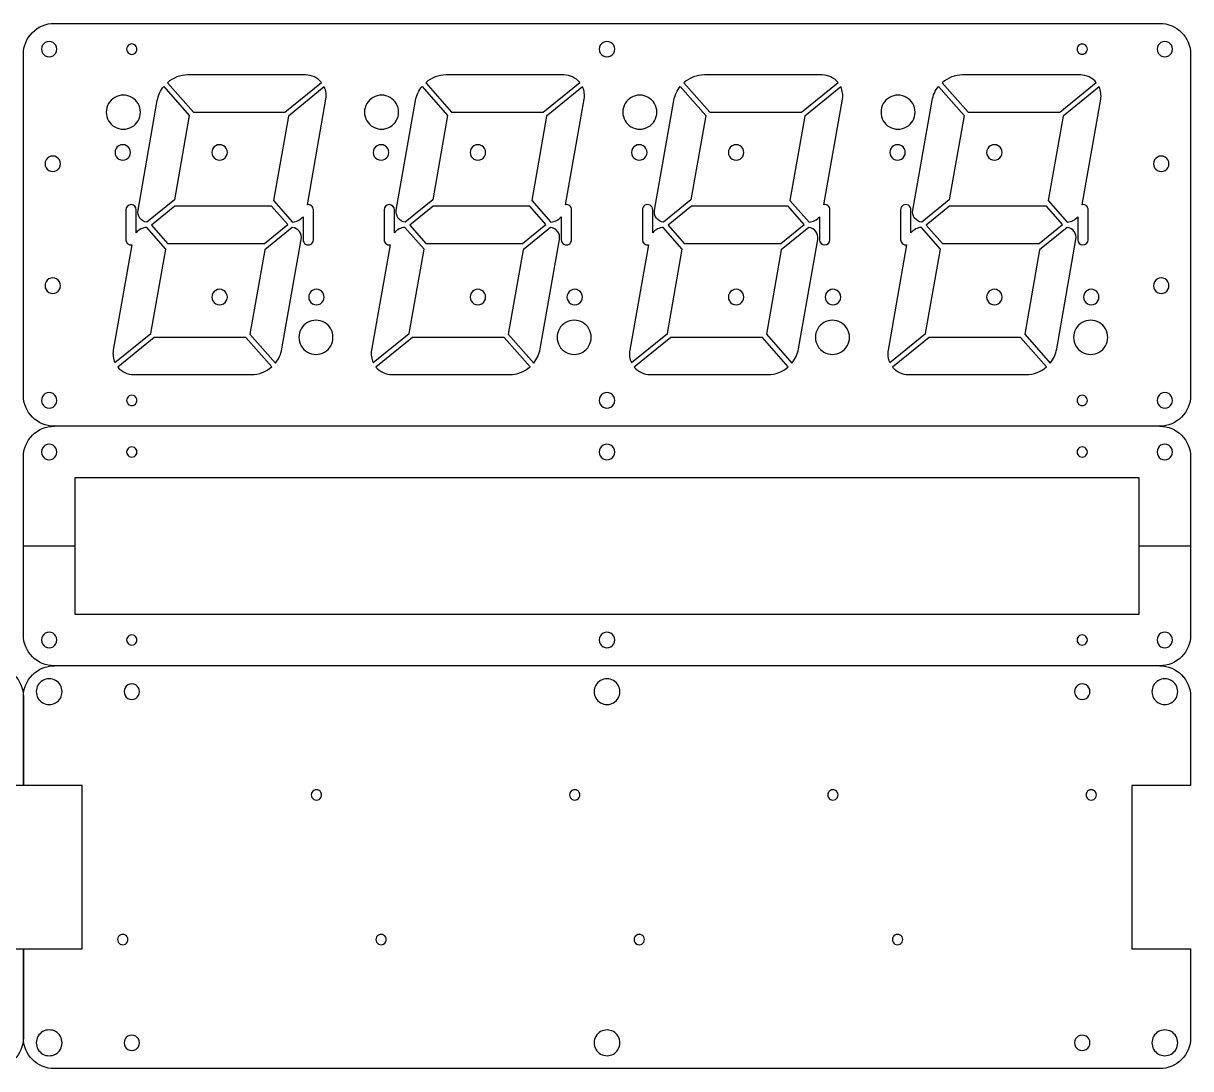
# Model space of a CAD drawing. Extents: x 0 to 528, y 0 to 405.
# Drawn here: x 302.1 to 528.1, y 0.1 to 202.5 of the extents above; entities that cross this region are included whole.
import ezdxf

# ---------------------------------------------------------------- set-up
doc = ezdxf.new("R2010")
doc.units = 0
doc.layers.add('Capa_1', color=7, linetype='CONTINUOUS')

msp = doc.modelspace()

# ---------------------------------------------------------------- linework, layer by layer
at = {"layer": 'Capa_1', "color": 7}
for points in [[(308.100691, 202.532219), (522.100324, 202.532219)], [(302.100703, 130.532345), (302.100703, 196.532228)], [(528.100296, 196.532228), (528.100296, 130.532345)], [(356.747074, 192.532235), (333.948725, 192.532235)], [(406.746985, 192.532235), (383.948637, 192.532235)], [(456.746902, 192.532235), (433.948548, 192.532235)], [(506.746819, 192.532235), (483.948455, 192.532235)], [(329.29743, 190.322408), (334.235133, 184.701281), (331.353405, 168.358188), (326.027905, 164.032288)], [(329.994108, 191.04455), (335.011898, 185.332251), (352.749703, 185.332251), (359.828662, 191.082488)], [(360.367882, 190.232153), (353.410149, 184.580388), (350.528421, 168.237295), (354.22218, 164.032288)], [(379.297341, 190.322408), (384.235042, 184.701281), (381.353314, 168.358188), (376.027817, 164.032288)], [(379.99402, 191.04455), (385.01181, 185.332251), (402.749614, 185.332251), (409.828574, 191.082488)], [(410.367791, 190.232153), (403.410061, 184.580388), (400.528333, 168.237295), (404.222089, 164.032288)], [(429.297253, 190.322408), (434.234954, 184.701281), (431.353226, 168.358188), (426.027728, 164.032288)], [(429.993931, 191.04455), (435.011722, 185.332251), (452.749523, 185.332251), (459.828472, 191.082488)], [(460.367692, 190.232153), (453.409972, 184.580388), (450.528244, 168.237295), (454.222001, 164.032288)], [(479.297167, 190.322408), (484.234865, 184.701281), (481.353135, 168.358188), (476.027637, 164.032288)], [(479.99384, 191.04455), (485.011628, 185.332251), (502.749448, 185.332251), (509.828389, 191.082488)], [(510.367609, 190.232153), (503.409873, 184.580388), (500.528143, 168.237295), (504.221905, 164.032288)], [(357.085872, 167.41862), (360.686297, 187.837652)], [(407.085781, 167.41862), (410.686209, 187.837652)], [(457.0857, 167.41862), (460.686118, 187.837652)], [(507.085617, 167.41862), (510.686034, 187.837652)], [(324.300131, 166.364903), (328.039891, 187.574135)], [(374.30004, 166.364903), (378.0398, 187.574135)], [(424.299952, 166.364903), (428.039712, 187.574135)], [(474.299858, 166.364903), (478.039631, 187.574135)], [(321.950667, 166.432282), (321.950667, 160.632292)], [(323.950662, 161.991526), (323.950662, 166.432282)], [(356.250605, 165.073051), (356.250605, 160.632292)], [(358.250603, 160.632292), (358.250603, 166.432282)], [(371.950579, 166.432282), (371.950579, 160.632292)], [(373.950574, 161.991526), (373.950574, 166.432282)], [(406.250517, 165.073051), (406.250517, 160.632292)], [(408.250514, 160.632292), (408.250514, 166.432282)], [(421.950488, 166.432282), (421.950488, 160.632292)], [(423.950486, 161.991526), (423.950486, 166.432282)], [(456.250439, 165.073051), (456.250439, 160.632292)], [(458.250421, 160.632292), (458.250421, 166.432282)], [(471.950389, 166.432282), (471.950389, 160.632292)], [(473.950397, 161.991526), (473.950397, 166.432282)], [(506.250329, 165.073051), (506.250329, 160.632292)], [(508.250338, 160.632292), (508.250338, 166.432282)], [(319.833388, 136.832423), (326.791118, 142.484186), (329.672849, 158.827279), (325.97909, 163.032289)], [(354.173365, 163.032289), (348.847865, 158.706388), (345.966137, 142.363295), (350.903838, 136.742169)], [(369.8333, 136.832423), (376.79103, 142.484186), (379.672758, 158.827279), (375.979001, 163.032289)], [(404.173277, 163.032289), (398.847776, 158.706388), (395.966048, 142.363295), (400.903749, 136.742169)], [(419.833211, 136.832423), (426.790941, 142.484186), (429.67267, 158.827279), (425.978913, 163.032289)], [(454.173185, 163.032289), (448.847688, 158.706388), (445.96596, 142.363295), (450.903661, 136.742169)], [(469.833118, 136.832423), (476.790853, 142.484186), (479.672584, 158.827279), (475.978822, 163.032289)], [(504.173089, 163.032289), (498.847592, 158.706388), (495.965861, 142.363295), (500.903559, 136.742169)], [(352.161379, 139.490441), (355.901139, 160.699671)], [(402.161291, 139.490441), (405.90105, 160.699671)], [(452.161202, 139.490441), (455.900951, 160.699671)], [(502.161122, 139.490441), (505.900868, 160.699671)], [(323.115398, 159.645956), (319.514973, 139.226925)], [(373.11531, 159.645956), (369.514885, 139.226925)], [(423.115221, 159.645956), (419.514794, 139.226925)], [(473.115136, 159.645956), (469.514719, 139.226925)], [(350.207162, 136.020027), (345.189372, 141.732326), (327.451567, 141.732326), (320.372605, 135.982088)], [(400.207071, 136.020027), (395.189281, 141.732326), (377.451479, 141.732326), (370.372517, 135.982088)], [(450.206983, 136.020027), (445.189192, 141.732326), (427.451391, 141.732326), (420.372428, 135.982088)], [(500.206886, 136.020027), (495.189099, 141.732326), (477.451305, 141.732326), (470.372337, 135.982088)], [(323.454196, 134.532341), (346.252542, 134.532341)], [(373.454108, 134.532341), (396.252454, 134.532341)], [(423.454017, 134.532341), (446.252366, 134.532341)], [(473.453934, 134.532341), (496.252272, 134.532341)], [(522.100324, 124.532357), (308.100691, 124.532357)], [(528.100506, 118.532109), (528.100506, 101.332117), (518.100511, 101.332117), (518.100511, 114.532111), (312.100633, 114.532111), (312.100633, 101.332117), (302.100631, 101.332117), (302.100631, 118.532109)], [(302.100631, 84.132126), (302.100631, 101.332117)], [(312.100633, 101.332117), (312.100633, 88.132124), (518.100511, 88.132124), (518.100511, 101.332117)], [(528.100506, 101.332117), (528.100506, 84.132126)], [(522.100509, 78.132129), (308.100611, 78.132129)], [(302.101273, 6.13241), (302.101273, 23.332381), (313.501249, 23.332381), (313.501249, 54.932324), (302.101273, 54.932324), (302.101273, 72.132293)], [(528.100866, 72.132293), (528.100866, 54.932324), (516.700888, 54.932324), (516.700888, 23.332381), (528.100866, 23.332381), (528.100866, 6.13241)], [(522.100879, 0.132422), (308.101245, 0.132422)]]:
    msp.add_lwpolyline(points, dxfattribs=at)
for points in [[(308.600692, 197.532227)], [(324.100662, 197.532227)], [(416.600498, 197.532227)], [(508.100346, 197.532227)], [(524.600315, 197.532227)], [(329.994108, 191.04455)], [(379.99402, 191.04455)], [(429.993931, 191.04455)], [(479.99384, 191.04455)], [(324.750663, 185.332251)], [(374.750572, 185.332251)], [(424.750484, 185.332251)], [(474.75039, 185.332251)], [(322.850664, 177.532263)], [(341.600633, 177.532263)], [(372.850576, 177.532263)], [(391.600542, 177.532263)], [(422.850488, 177.532263)], [(441.600454, 177.532263)], [(472.850394, 177.532263)], [(491.600376, 177.532263)], [(309.300688, 175.332267)], [(523.900308, 175.332267)], [(330.033203, 159.932296), (348.771004, 159.932296), (353.27727, 163.592733), (350.168067, 167.132281), (331.430266, 167.132281), (326.923997, 163.47184)], [(356.250605, 165.073051)], [(380.033114, 159.932296), (398.770915, 159.932296), (403.277182, 163.592733), (400.167979, 167.132281), (381.430175, 167.132281), (376.923909, 163.47184)], [(406.250517, 165.073051)], [(430.033023, 159.932296), (448.770827, 159.932296), (453.277094, 163.592733), (450.16789, 167.132281), (431.430087, 167.132281), (426.92382, 163.47184)], [(456.250439, 165.073051)], [(480.032946, 159.932296), (498.77073, 159.932296), (503.277, 163.592733), (500.167807, 167.132281), (481.429996, 167.132281), (476.923727, 163.47184)], [(506.250329, 165.073051)], [(323.950662, 161.991526)], [(373.950574, 161.991526)], [(423.950486, 161.991526)], [(473.950397, 161.991526)], [(309.300688, 151.732309)], [(523.900308, 151.732309)], [(341.600633, 149.532313)], [(360.3506, 149.532313)], [(391.600542, 149.532313)], [(410.350511, 149.532313)], [(441.600454, 149.532313)], [(460.350415, 149.532313)], [(491.600376, 149.532313)], [(510.350332, 149.532313)], [(362.050595, 141.732326)], [(412.050506, 141.732326)], [(462.050413, 141.732326)], [(512.05033, 141.732326)], [(352.161379, 139.490441)], [(402.161291, 139.490441)], [(452.161202, 139.490441)], [(502.161122, 139.490441)], [(350.207162, 136.020027)], [(400.207071, 136.020027)], [(450.206983, 136.020027)], [(500.206886, 136.020027)], [(308.600692, 129.532349)], [(324.100662, 129.532349)], [(416.600498, 129.532349)], [(508.100346, 129.532349)], [(524.600315, 129.532349)], [(308.60062, 119.532108)], [(324.100618, 119.532108)], [(416.600564, 119.532108)], [(508.100517, 119.532108)], [(524.600508, 119.532108)], [(308.60062, 83.132127)], [(324.100618, 83.132127)], [(416.600564, 83.132127)], [(508.100517, 83.132127)], [(524.600508, 83.132127)], [(309.601245, 73.132292)], [(324.601241, 73.132292)], [(417.601064, 73.132292)], [(508.600903, 73.132292)], [(525.600871, 73.132292)], [(359.851166, 53.132328)], [(409.851078, 53.132328)], [(459.850989, 53.132328)], [(509.850901, 53.132328)], [(322.351228, 25.132378)], [(372.351145, 25.132378)], [(422.351054, 25.132378)], [(472.350966, 25.132378)], [(309.601245, 5.132414)], [(324.601241, 5.132414)], [(417.601064, 5.132414)], [(508.600903, 5.132414)], [(525.600871, 5.132414)]]:
    msp.add_lwpolyline(points, close=True, dxfattribs=at)
at = {"layer": 'Capa_1', "color": 5}
msp.add_lwpolyline([(302.100749, 72.132215), (302.100749, 54.932238), (290.700767, 54.932238), (290.700767, 23.332313), (302.100749, 23.332313), (302.100749, 6.132337)], dxfattribs=at)
at = {"layer": 'Capa_1', "color": 7}
for points in [[(303.858058, 200.774862), (304.983274, 201.900078), (306.509395, 202.532219), (308.100691, 202.532219)], [(522.100324, 202.532219), (525.414021, 202.532209), (528.100297, 199.845925), (528.100296, 196.532228)], [(302.100703, 196.532228), (302.100703, 198.123524), (302.732842, 199.649645), (303.858058, 200.774862)], [(307.850693, 198.831264), (307.386592, 199.099213), (306.814795, 199.099213), (306.350694, 198.831264)], [(415.850815, 198.832172), (415.386554, 199.100364), (414.814448, 199.100364), (414.350187, 198.832172)], [(523.850315, 198.831265), (523.386214, 199.099214), (522.814417, 199.099214), (522.350316, 198.831265)], [(306.350694, 198.831264), (305.886593, 198.563315), (305.600695, 198.068125), (305.600695, 197.532227)], [(305.600695, 197.532227), (305.600695, 196.996329), (305.886593, 196.501139), (306.350694, 196.233191)], [(308.600692, 197.532227), (308.600692, 198.068125), (308.314794, 198.563315), (307.850693, 198.831264)], [(307.850693, 196.233191), (308.314794, 196.501139), (308.600692, 196.996329), (308.600692, 197.532227)], [(322.600302, 198.399301), (322.290717, 198.220388), (322.100217, 197.889792), (322.100667, 197.532227)], [(322.100667, 197.532227), (322.100217, 197.174662), (322.290717, 196.844066), (322.600302, 196.665153)], [(323.601028, 198.399301), (323.291442, 198.578214), (322.909887, 198.578214), (322.600302, 198.399301)], [(322.600302, 196.665153), (322.909887, 196.486241), (323.291442, 196.486241), (323.601028, 196.665153)], [(324.100662, 197.532227), (324.101113, 197.889792), (323.910613, 198.220388), (323.601028, 198.399301)], [(323.601028, 196.665153), (323.910613, 196.844066), (324.101113, 197.174662), (324.100662, 197.532227)], [(414.350187, 198.832172), (413.885927, 198.563981), (413.600114, 198.068384), (413.600504, 197.532227)], [(413.600504, 197.532227), (413.600114, 196.99607), (413.885927, 196.500473), (414.350187, 196.232282)], [(416.600498, 197.532227), (416.600888, 198.068384), (416.315076, 198.563981), (415.850815, 198.832172)], [(415.850815, 196.232282), (416.315076, 196.500473), (416.600888, 196.99607), (416.600498, 197.532227)], [(506.600339, 198.398256), (506.290937, 198.219623), (506.100337, 197.889494), (506.100337, 197.532227)], [(506.100337, 197.532227), (506.100337, 197.17496), (506.290937, 196.844832), (506.600339, 196.666198)], [(507.600344, 198.398256), (507.290941, 198.57689), (506.909742, 198.57689), (506.600339, 198.398256)], [(506.600339, 196.666198), (506.909742, 196.487564), (507.290941, 196.487564), (507.600344, 196.666198)], [(508.100346, 197.532227), (508.100346, 197.889494), (507.909746, 198.219623), (507.600344, 198.398256)], [(507.600344, 196.666198), (507.909746, 196.844832), (508.100346, 197.17496), (508.100346, 197.532227)], [(522.350316, 198.831265), (521.886214, 198.563316), (521.600316, 198.068125), (521.600316, 197.532227)], [(521.600316, 197.532227), (521.600316, 196.996329), (521.886214, 196.501139), (522.350316, 196.233189)], [(524.600315, 197.532227), (524.600315, 198.068125), (524.314417, 198.563316), (523.850315, 198.831265)], [(523.850315, 196.233189), (524.314417, 196.501139), (524.600315, 196.996329), (524.600315, 197.532227)], [(306.350694, 196.233191), (306.814795, 195.965242), (307.386592, 195.965242), (307.850693, 196.233191)], [(414.350187, 196.232282), (414.814448, 195.964091), (415.386554, 195.964091), (415.850815, 196.232282)], [(522.350316, 196.233189), (522.814417, 195.96524), (523.386214, 195.96524), (523.850315, 196.233189)], [(333.948725, 192.532235), (332.493743, 192.532236), (331.08833, 192.003534), (329.994108, 191.04455)], [(359.828662, 191.082488), (359.06876, 192.000716), (357.938961, 192.532235), (356.747074, 192.532235)], [(383.948637, 192.532235), (382.493654, 192.532236), (381.088242, 192.003534), (379.99402, 191.04455)], [(409.828574, 191.082488), (409.068671, 192.000716), (407.938872, 192.532235), (406.746985, 192.532235)], [(433.948548, 192.532235), (432.493566, 192.532236), (431.088154, 192.003534), (429.993931, 191.04455)], [(459.828472, 191.082488), (459.068574, 192.000711), (457.938783, 192.53223), (456.746902, 192.532235)], [(483.948455, 192.532235), (482.493473, 192.532235), (481.088062, 192.003533), (479.99384, 191.04455)], [(509.828389, 191.082488), (509.068491, 192.000711), (507.9387, 192.53223), (506.746819, 192.532235)], [(328.039891, 187.574135), (328.217697, 188.582523), (328.650611, 189.528629), (329.29743, 190.322408)], [(360.686297, 187.837652), (360.829459, 188.64956), (360.718248, 189.485873), (360.367882, 190.232153)], [(378.0398, 187.574135), (378.217607, 188.582523), (378.650521, 189.528629), (379.297341, 190.322408)], [(410.686209, 187.837652), (410.82937, 188.649561), (410.718158, 189.485873), (410.367791, 190.232153)], [(428.039712, 187.574135), (428.217518, 188.582523), (428.650433, 189.528629), (429.297253, 190.322408)], [(460.686118, 187.837652), (460.829276, 188.649561), (460.718062, 189.485874), (460.367692, 190.232153)], [(478.039631, 187.574135), (478.217436, 188.582522), (478.650349, 189.528628), (479.297167, 190.322408)], [(510.686034, 187.837652), (510.829193, 188.649561), (510.717979, 189.485874), (510.367609, 190.232153)], [(319.80067, 188.19013), (318.779648, 187.600643), (318.150673, 186.511225), (318.150673, 185.332251)], [(323.100666, 188.19013), (322.079643, 188.779618), (320.821692, 188.779618), (319.80067, 188.19013)], [(324.750663, 185.332251), (324.750663, 186.511225), (324.121688, 187.600643), (323.100666, 188.19013)], [(369.8002, 188.19123), (368.778984, 187.60145), (368.150112, 186.51154), (368.150584, 185.332251)], [(373.100957, 188.19123), (372.079741, 188.781011), (370.821415, 188.781011), (369.8002, 188.19123)], [(374.750572, 185.332251), (374.751044, 186.51154), (374.122172, 187.60145), (373.100957, 188.19123)], [(419.800111, 188.19123), (418.778896, 187.60145), (418.150024, 186.51154), (418.150496, 185.332251)], [(423.100868, 188.19123), (422.079653, 188.781011), (420.821327, 188.781011), (419.800111, 188.19123)], [(424.750484, 185.332251), (424.750956, 186.51154), (424.122084, 187.60145), (423.100868, 188.19123)], [(469.800395, 188.190131), (468.779373, 187.600644), (468.150397, 186.511226), (468.150397, 185.332251)], [(473.100392, 188.190131), (472.079369, 188.779619), (470.821418, 188.779619), (469.800395, 188.190131)], [(474.75039, 185.332251), (474.75039, 186.511226), (474.121414, 187.600644), (473.100392, 188.190131)], [(318.150673, 185.332251), (318.150673, 184.153276), (318.779648, 183.063858), (319.80067, 182.474371)], [(323.100666, 182.474371), (324.121688, 183.063858), (324.750663, 184.153276), (324.750663, 185.332251)], [(368.150584, 185.332251), (368.150112, 184.152962), (368.778984, 183.063051), (369.8002, 182.473271)], [(373.100957, 182.473271), (374.122172, 183.063051), (374.751044, 184.152962), (374.750572, 185.332251)], [(418.150496, 185.332251), (418.150024, 184.152962), (418.778896, 183.063051), (419.800111, 182.473271)], [(423.100868, 182.473271), (424.122084, 183.063051), (424.750956, 184.152962), (424.750484, 185.332251)], [(468.150397, 185.332251), (468.150397, 184.153275), (468.779373, 183.063857), (469.800395, 182.47437)], [(473.100392, 182.47437), (474.121414, 183.063857), (474.75039, 184.153275), (474.75039, 185.332251)], [(319.80067, 182.474371), (320.821692, 181.884883), (322.079643, 181.884883), (323.100666, 182.474371)], [(369.8002, 182.473271), (370.821415, 181.88349), (372.079741, 181.88349), (373.100957, 182.473271)], [(419.800111, 182.473271), (420.821327, 181.88349), (422.079653, 181.88349), (423.100868, 182.473271)], [(469.800395, 182.47437), (470.821418, 181.884882), (472.079369, 181.884882), (473.100392, 182.47437)], [(320.600412, 178.832041), (320.13618, 178.563894), (319.850352, 178.068373), (319.850671, 177.532263)], [(322.100923, 178.832041), (321.636692, 179.100188), (321.064643, 179.100188), (320.600412, 178.832041)], [(322.850664, 177.532263), (322.850983, 178.068373), (322.565155, 178.563894), (322.100923, 178.832041)], [(339.350636, 178.8313), (338.886535, 178.563351), (338.600637, 178.068161), (338.600637, 177.532263)], [(340.850634, 178.8313), (340.386533, 179.099249), (339.814737, 179.099249), (339.350636, 178.8313)], [(341.600633, 177.532263), (341.600633, 178.068161), (341.314735, 178.563351), (340.850634, 178.8313)], [(370.600323, 178.832041), (370.136092, 178.563894), (369.850264, 178.068373), (369.850582, 177.532263)], [(372.100835, 178.832041), (371.636603, 179.100188), (371.064555, 179.100188), (370.600323, 178.832041)], [(372.850576, 177.532263), (372.850895, 178.068373), (372.565066, 178.563894), (372.100835, 178.832041)], [(389.350232, 178.832208), (388.885971, 178.564017), (388.600158, 178.06842), (388.600548, 177.532263)], [(390.850859, 178.832208), (390.386598, 179.100399), (389.814493, 179.100399), (389.350232, 178.832208)], [(391.600542, 177.532263), (391.600932, 178.06842), (391.31512, 178.564017), (390.850859, 178.832208)], [(420.600235, 178.832041), (420.136003, 178.563894), (419.850175, 178.068373), (419.850494, 177.532263)], [(422.100747, 178.832041), (421.636515, 179.100188), (421.064466, 179.100188), (420.600235, 178.832041)], [(422.850488, 177.532263), (422.850806, 178.068373), (422.564978, 178.563894), (422.100747, 178.832041)], [(439.350143, 178.832208), (438.885882, 178.564017), (438.60007, 178.06842), (438.60046, 177.532263)], [(440.850771, 178.832208), (440.38651, 179.100399), (439.814404, 179.100399), (439.350143, 178.832208)], [(441.600454, 177.532263), (441.600844, 178.06842), (441.315031, 178.564017), (440.850771, 178.832208)], [(470.600395, 178.831301), (470.136293, 178.563352), (469.850395, 178.068161), (469.850395, 177.532263)], [(472.100394, 178.831301), (471.636293, 179.09925), (471.064496, 179.09925), (470.600395, 178.831301)], [(472.850394, 177.532263), (472.850394, 178.068161), (472.564496, 178.563352), (472.100394, 178.831301)], [(489.350377, 178.831301), (488.886275, 178.563352), (488.600377, 178.068161), (488.600377, 177.532263)], [(490.850376, 178.831301), (490.386275, 179.09925), (489.814478, 179.09925), (489.350377, 178.831301)], [(491.600376, 177.532263), (491.600376, 178.068161), (491.314478, 178.563352), (490.850376, 178.831301)], [(307.050378, 176.632212), (306.586117, 176.364021), (306.300304, 175.868424), (306.300694, 175.332267)], [(308.551005, 176.632212), (308.086744, 176.900403), (307.514638, 176.900403), (307.050378, 176.632212)], [(309.300688, 175.332267), (309.301078, 175.868424), (309.015266, 176.364021), (308.551005, 176.632212)], [(319.850671, 177.532263), (319.850352, 176.996154), (320.13618, 176.500632), (320.600412, 176.232485)], [(322.100923, 176.232485), (322.565155, 176.500632), (322.850983, 176.996154), (322.850664, 177.532263)], [(338.600637, 177.532263), (338.600637, 176.996365), (338.886535, 176.501175), (339.350636, 176.233226)], [(340.850634, 176.233226), (341.314735, 176.501175), (341.600633, 176.996365), (341.600633, 177.532263)], [(369.850582, 177.532263), (369.850264, 176.996154), (370.136092, 176.500632), (370.600323, 176.232485)], [(372.100835, 176.232485), (372.565066, 176.500632), (372.850895, 176.996154), (372.850576, 177.532263)], [(388.600548, 177.532263), (388.600158, 176.996106), (388.885971, 176.500509), (389.350232, 176.232318)], [(390.850859, 176.232318), (391.31512, 176.500509), (391.600932, 176.996106), (391.600542, 177.532263)], [(419.850494, 177.532263), (419.850175, 176.996154), (420.136003, 176.500632), (420.600235, 176.232485)], [(422.100747, 176.232485), (422.564978, 176.500632), (422.850806, 176.996154), (422.850488, 177.532263)], [(438.60046, 177.532263), (438.60007, 176.996106), (438.885882, 176.500509), (439.350143, 176.232318)], [(440.850771, 176.232318), (441.315031, 176.500509), (441.600844, 176.996106), (441.600454, 177.532263)], [(469.850395, 177.532263), (469.850395, 176.996365), (470.136293, 176.501174), (470.600395, 176.233225)], [(472.100394, 176.233225), (472.564496, 176.501174), (472.850394, 176.996365), (472.850394, 177.532263)], [(488.600377, 177.532263), (488.600377, 176.996365), (488.886275, 176.501174), (489.350377, 176.233225)], [(490.850376, 176.233225), (491.314478, 176.501174), (491.600376, 176.996365), (491.600376, 177.532263)], [(521.650309, 176.631305), (521.186207, 176.363356), (520.900309, 175.868165), (520.900309, 175.332267)], [(523.150308, 176.631305), (522.686207, 176.899254), (522.11441, 176.899254), (521.650309, 176.631305)], [(523.900308, 175.332267), (523.900308, 175.868165), (523.61441, 176.363356), (523.150308, 176.631305)], [(306.300694, 175.332267), (306.300304, 174.79611), (306.586117, 174.300513), (307.050378, 174.032322)], [(307.050378, 174.032322), (307.514638, 173.764131), (308.086744, 173.764131), (308.551005, 174.032322)], [(308.551005, 174.032322), (309.015266, 174.300513), (309.301078, 174.79611), (309.300688, 175.332267)], [(320.600412, 176.232485), (321.064643, 175.964338), (321.636692, 175.964338), (322.100923, 176.232485)], [(339.350636, 176.233226), (339.814737, 175.965278), (340.386533, 175.965278), (340.850634, 176.233226)], [(370.600323, 176.232485), (371.064555, 175.964338), (371.636603, 175.964338), (372.100835, 176.232485)], [(389.350232, 176.232318), (389.814493, 175.964127), (390.386598, 175.964127), (390.850859, 176.232318)], [(420.600235, 176.232485), (421.064466, 175.964338), (421.636515, 175.964338), (422.100747, 176.232485)], [(439.350143, 176.232318), (439.814404, 175.964127), (440.38651, 175.964127), (440.850771, 176.232318)], [(470.600395, 176.233225), (471.064496, 175.965276), (471.636293, 175.965276), (472.100394, 176.233225)], [(489.350377, 176.233225), (489.814478, 175.965276), (490.386275, 175.965276), (490.850376, 176.233225)], [(520.900309, 175.332267), (520.900309, 174.796369), (521.186207, 174.301178), (521.650309, 174.033229)], [(521.650309, 174.033229), (522.11441, 173.76528), (522.686207, 173.76528), (523.150308, 174.033229)], [(523.150308, 174.033229), (523.61441, 174.301178), (523.900308, 174.796369), (523.900308, 175.332267)], [(322.950665, 167.43102), (322.398873, 167.43102), (321.951363, 166.984073), (321.950667, 166.432282)], [(323.950662, 166.432282), (323.949967, 166.984073), (323.502457, 167.43102), (322.950665, 167.43102)], [(357.89685, 167.195411), (357.672481, 167.385415), (357.375867, 167.467053), (357.085872, 167.41862)], [(372.950577, 167.43102), (372.398785, 167.43102), (371.951274, 166.984073), (371.950579, 166.432282)], [(373.950574, 166.432282), (373.949879, 166.984073), (373.502368, 167.43102), (372.950577, 167.43102)], [(407.896761, 167.195412), (407.672391, 167.385416), (407.375776, 167.467054), (407.085781, 167.41862)], [(422.450487, 167.298306), (422.141087, 167.119674), (421.950488, 166.789547), (421.950488, 166.432282)], [(423.450486, 167.298306), (423.141086, 167.476939), (422.759888, 167.476939), (422.450487, 167.298306)], [(423.950486, 166.432282), (423.950486, 166.789547), (423.759887, 167.119674), (423.450486, 167.298306)], [(457.896671, 167.195406), (457.672305, 167.38541), (457.375693, 167.46705), (457.0857, 167.41862)], [(472.450391, 167.298311), (472.140989, 167.119677), (471.950389, 166.789549), (471.950389, 166.432282)], [(473.450395, 167.298311), (473.140993, 167.476944), (472.759793, 167.476944), (472.450391, 167.298311)], [(473.950397, 166.432282), (473.950397, 166.789549), (473.759798, 167.119677), (473.450395, 167.298311)], [(507.896588, 167.195406), (507.672222, 167.38541), (507.37561, 167.46705), (507.085617, 167.41862)], [(324.662603, 164.827196), (324.335874, 165.268302), (324.204811, 165.82431), (324.300131, 166.364903)], [(354.22218, 164.032288), (355.008935, 164.098765), (355.737765, 164.47272), (356.250605, 165.073051)], [(358.250603, 166.432282), (358.250603, 166.726293), (358.121218, 167.005407), (357.89685, 167.195411)], [(374.662513, 164.827195), (374.335783, 165.268301), (374.20472, 165.82431), (374.30004, 166.364903)], [(404.222089, 164.032288), (405.008845, 164.098764), (405.737676, 164.472719), (406.250517, 165.073051)], [(408.250514, 166.432282), (408.250515, 166.726294), (408.12113, 167.005408), (407.896761, 167.195412)], [(424.662424, 164.827195), (424.335695, 165.268301), (424.204631, 165.82431), (424.299952, 166.364903)], [(454.222001, 164.032288), (455.00876, 164.098761), (455.737596, 164.472717), (456.250439, 165.073051)], [(458.250421, 166.432282), (458.250421, 166.726291), (458.121037, 167.005403), (457.896671, 167.195406)], [(474.662331, 164.827194), (474.335602, 165.2683), (474.204538, 165.82431), (474.299858, 166.364903)], [(504.221905, 164.032288), (505.008659, 164.098765), (505.737489, 164.47272), (506.250329, 165.073051)], [(508.250338, 166.432282), (508.250338, 166.726291), (508.120954, 167.005403), (507.896588, 167.195406)], [(325.97909, 163.032289), (325.192334, 162.965812), (324.463503, 162.591857), (323.950662, 161.991526)], [(326.027905, 164.032288), (325.483001, 164.098664), (324.989331, 164.386089), (324.662603, 164.827196)], [(355.538669, 162.23738), (355.21194, 162.678487), (354.71827, 162.965912), (354.173365, 163.032289)], [(375.979001, 163.032289), (375.192246, 162.965812), (374.463414, 162.591857), (373.950574, 161.991526)], [(376.027817, 164.032288), (375.482912, 164.098664), (374.989242, 164.386088), (374.662513, 164.827195)], [(405.53858, 162.23738), (405.211852, 162.678487), (404.718181, 162.965912), (404.173277, 163.032289)], [(425.978913, 163.032289), (425.192157, 162.965812), (424.463326, 162.591857), (423.950486, 161.991526)], [(426.027728, 164.032288), (425.482824, 164.098664), (424.989153, 164.386088), (424.662424, 164.827195)], [(455.538484, 162.237377), (455.211757, 162.678484), (454.718089, 162.96591), (454.173185, 163.032289)], [(475.978822, 163.032289), (475.192067, 162.965812), (474.463237, 162.591857), (473.950397, 161.991526)], [(476.027637, 164.032288), (475.482732, 164.098663), (474.989061, 164.386087), (474.662331, 164.827194)], [(505.538396, 162.237382), (505.211667, 162.678489), (504.717995, 162.965914), (504.173089, 163.032289)], [(321.950667, 160.632292), (321.950668, 160.338281), (322.080053, 160.059168), (322.304421, 159.869164)], [(355.901139, 160.699671), (355.99646, 161.240264), (355.865397, 161.796273), (355.538669, 162.23738)], [(356.250605, 160.632292), (356.250605, 160.275027), (356.441204, 159.9449), (356.750604, 159.766268)], [(357.750603, 159.766268), (358.060004, 159.9449), (358.250603, 160.275027), (358.250603, 160.632292)], [(371.950579, 160.632292), (371.950579, 160.338281), (372.079964, 160.059168), (372.304333, 159.869164)], [(405.90105, 160.699671), (405.996372, 161.240264), (405.865309, 161.796273), (405.53858, 162.23738)], [(406.250517, 160.632292), (406.250517, 160.275027), (406.441115, 159.9449), (406.750516, 159.766268)], [(407.750515, 159.766268), (408.059916, 159.9449), (408.250514, 160.275027), (408.250514, 160.632292)], [(421.950488, 160.632292), (421.950488, 160.338281), (422.079874, 160.059167), (422.304243, 159.869163)], [(455.900951, 160.699671), (455.996273, 161.240262), (455.865211, 161.796271), (455.538484, 162.237377)], [(456.250439, 160.632292), (456.252559, 160.081515), (456.699649, 159.636143), (457.25043, 159.636143)], [(457.25043, 159.636143), (457.801211, 159.636143), (458.248301, 160.081515), (458.250421, 160.632292)], [(471.950389, 160.632292), (471.950388, 160.338278), (472.079776, 160.059161), (472.304148, 159.869157)], [(505.900868, 160.699671), (505.99619, 161.240264), (505.865126, 161.796274), (505.538396, 162.237382)], [(506.250329, 160.632292), (506.250329, 160.080005), (506.698046, 159.632288), (507.250333, 159.632288)], [(507.250333, 159.632288), (507.80262, 159.632288), (508.250337, 160.080005), (508.250338, 160.632292)], [(322.304421, 159.869164), (322.52879, 159.679161), (322.825404, 159.597523), (323.115398, 159.645956)], [(356.750604, 159.766268), (357.060005, 159.587635), (357.441203, 159.587635), (357.750603, 159.766268)], [(372.304333, 159.869164), (372.528701, 159.679161), (372.825316, 159.597523), (373.11531, 159.645956)], [(406.750516, 159.766268), (407.059917, 159.587635), (407.441114, 159.587635), (407.750515, 159.766268)], [(422.304243, 159.869163), (422.528612, 159.67916), (422.825227, 159.597522), (423.115221, 159.645956)], [(472.304148, 159.869157), (472.52852, 159.679154), (472.825139, 159.597518), (473.115136, 159.645956)], [(307.050378, 153.032254), (306.586117, 152.764063), (306.300304, 152.268466), (306.300694, 151.732309)], [(306.300694, 151.732309), (306.300304, 151.196152), (306.586117, 150.700555), (307.050378, 150.432364)], [(308.551005, 153.032254), (308.086744, 153.300446), (307.514638, 153.300446), (307.050378, 153.032254)], [(309.300688, 151.732309), (309.301078, 152.268466), (309.015266, 152.764063), (308.551005, 153.032254)], [(308.551005, 150.432364), (309.015266, 150.700555), (309.301078, 151.196152), (309.300688, 151.732309)], [(521.650309, 153.031347), (521.186207, 152.763398), (520.900309, 152.268207), (520.900309, 151.732309)], [(520.900309, 151.732309), (520.900309, 151.196411), (521.186207, 150.70122), (521.650309, 150.433271)], [(523.150308, 153.031347), (522.686207, 153.299296), (522.11441, 153.299296), (521.650309, 153.031347)], [(523.900308, 151.732309), (523.900308, 152.268207), (523.61441, 152.763398), (523.150308, 153.031347)], [(523.150308, 150.433271), (523.61441, 150.70122), (523.900308, 151.196411), (523.900308, 151.732309)], [(307.050378, 150.432364), (307.514638, 150.164173), (308.086744, 150.164173), (308.551005, 150.432364)], [(339.350636, 150.83135), (338.886535, 150.563401), (338.600637, 150.068211), (338.600637, 149.532313)], [(338.600637, 149.532313), (338.600637, 148.996416), (338.886535, 148.501226), (339.350636, 148.233277)], [(340.850634, 150.83135), (340.386533, 151.099299), (339.814737, 151.099299), (339.350636, 150.83135)], [(341.600633, 149.532313), (341.600633, 150.068211), (341.314735, 150.563401), (340.850634, 150.83135)], [(340.850634, 148.233277), (341.314735, 148.501226), (341.600633, 148.996416), (341.600633, 149.532313)], [(358.100602, 150.83135), (357.636501, 150.563401), (357.350603, 150.068211), (357.350603, 149.532313)], [(357.350603, 149.532313), (357.350603, 148.996415), (357.636501, 148.501225), (358.100602, 148.233277)], [(359.6006, 150.83135), (359.136499, 151.099299), (358.564703, 151.099299), (358.100602, 150.83135)], [(360.3506, 149.532313), (360.3506, 150.068211), (360.064702, 150.563401), (359.6006, 150.83135)], [(359.6006, 148.233277), (360.064702, 148.501225), (360.3506, 148.996415), (360.3506, 149.532313)], [(389.350232, 150.832258), (388.885971, 150.564067), (388.600158, 150.06847), (388.600548, 149.532313)], [(388.600548, 149.532313), (388.600158, 148.996156), (388.885971, 148.500559), (389.350232, 148.232368)], [(390.850859, 150.832258), (390.386598, 151.10045), (389.814493, 151.10045), (389.350232, 150.832258)], [(391.600542, 149.532313), (391.600932, 150.06847), (391.31512, 150.564067), (390.850859, 150.832258)], [(390.850859, 148.232368), (391.31512, 148.500559), (391.600932, 148.996156), (391.600542, 149.532313)], [(408.100514, 150.83135), (407.636413, 150.563401), (407.350515, 150.068211), (407.350515, 149.532313)], [(407.350515, 149.532313), (407.350515, 148.996416), (407.636413, 148.501226), (408.100514, 148.233277)], [(409.600512, 150.83135), (409.136411, 151.099299), (408.564615, 151.099299), (408.100514, 150.83135)], [(410.350511, 149.532313), (410.350511, 150.068211), (410.064613, 150.563401), (409.600512, 150.83135)], [(409.600512, 148.233277), (410.064613, 148.501226), (410.350511, 148.996416), (410.350511, 149.532313)], [(439.350143, 150.832258), (438.885882, 150.564067), (438.60007, 150.06847), (438.60046, 149.532313)], [(438.60046, 149.532313), (438.60007, 148.996156), (438.885882, 148.500559), (439.350143, 148.232368)], [(440.850771, 150.832258), (440.38651, 151.10045), (439.814404, 151.10045), (439.350143, 150.832258)], [(441.600454, 149.532313), (441.600844, 150.06847), (441.315031, 150.564067), (440.850771, 150.832258)], [(440.850771, 148.232368), (441.315031, 148.500559), (441.600844, 148.996156), (441.600454, 149.532313)], [(457.350416, 149.532313), (457.350415, 148.996415), (457.636314, 148.501224), (458.100415, 148.233275)], [(458.100415, 150.831351), (457.636314, 150.563402), (457.350416, 150.068212), (457.350416, 149.532313)], [(459.600415, 150.831351), (459.136314, 151.0993), (458.564517, 151.0993), (458.100415, 150.831351)], [(460.350415, 149.532313), (460.350415, 150.068212), (460.064517, 150.563402), (459.600415, 150.831351)], [(459.600415, 148.233275), (460.064517, 148.501224), (460.350415, 148.996415), (460.350415, 149.532313)], [(489.350377, 150.831351), (488.886275, 150.563402), (488.600377, 150.068212), (488.600377, 149.532313)], [(488.600377, 149.532313), (488.600377, 148.996415), (488.886275, 148.501225), (489.350377, 148.233276)], [(490.850376, 150.831351), (490.386275, 151.0993), (489.814478, 151.0993), (489.350377, 150.831351)], [(491.600376, 149.532313), (491.600376, 150.068212), (491.314478, 150.563402), (490.850376, 150.831351)], [(490.850376, 148.233276), (491.314478, 148.501225), (491.600376, 148.996415), (491.600376, 149.532313)], [(508.100332, 150.831351), (507.636231, 150.563402), (507.350332, 150.068212), (507.350332, 149.532313)], [(507.350332, 149.532313), (507.350332, 148.996415), (507.636231, 148.501224), (508.100332, 148.233275)], [(509.600332, 150.831351), (509.13623, 151.0993), (508.564434, 151.0993), (508.100332, 150.831351)], [(510.350332, 149.532313), (510.350332, 150.068212), (510.064433, 150.563402), (509.600332, 150.831351)], [(509.600332, 148.233275), (510.064434, 148.501224), (510.350332, 148.996415), (510.350332, 149.532313)], [(521.650309, 150.433271), (522.11441, 150.165322), (522.686207, 150.165322), (523.150308, 150.433271)], [(339.350636, 148.233277), (339.814737, 147.965328), (340.386533, 147.965328), (340.850634, 148.233277)], [(358.100602, 148.233277), (358.564703, 147.965328), (359.136499, 147.965328), (359.6006, 148.233277)], [(389.350232, 148.232368), (389.814493, 147.964177), (390.386598, 147.964177), (390.850859, 148.232368)], [(408.100514, 148.233277), (408.564615, 147.965328), (409.136411, 147.965328), (409.600512, 148.233277)], [(439.350143, 148.232368), (439.814404, 147.964177), (440.38651, 147.964177), (440.850771, 148.232368)], [(458.100415, 148.233275), (458.564517, 147.965326), (459.136314, 147.965326), (459.600415, 148.233275)], [(489.350377, 148.233276), (489.814478, 147.965326), (490.386275, 147.965326), (490.850376, 148.233276)], [(508.100332, 148.233275), (508.564434, 147.965326), (509.13623, 147.965326), (509.600332, 148.233275)], [(360.400979, 144.591306), (359.379764, 145.181087), (358.121438, 145.181087), (357.100222, 144.591306)], [(410.400891, 144.591306), (409.379675, 145.181087), (408.121349, 145.181087), (407.100134, 144.591306)], [(460.400414, 144.590207), (459.379392, 145.179694), (458.12144, 145.179694), (457.100418, 144.590207)], [(510.400331, 144.590207), (509.379309, 145.179695), (508.121357, 145.179695), (507.100335, 144.590207)], [(357.100222, 144.591306), (356.079007, 144.001525), (355.450135, 142.911615), (355.450607, 141.732326)], [(362.050595, 141.732326), (362.051067, 142.911615), (361.422195, 144.001525), (360.400979, 144.591306)], [(407.100134, 144.591306), (406.078918, 144.001525), (405.450046, 142.911615), (405.450519, 141.732326)], [(412.050506, 141.732326), (412.050979, 142.911615), (411.422107, 144.001525), (410.400891, 144.591306)], [(457.100418, 144.590207), (456.079395, 144.000719), (455.45042, 142.911301), (455.45042, 141.732326)], [(462.050413, 141.732326), (462.050413, 142.911301), (461.421437, 144.000719), (460.400414, 144.590207)], [(507.100335, 144.590207), (506.079312, 144.000719), (505.450336, 142.911301), (505.450336, 141.732326)], [(512.05033, 141.732326), (512.05033, 142.911301), (511.421354, 144.000719), (510.400331, 144.590207)], [(355.450607, 141.732326), (355.450135, 140.553037), (356.079007, 139.463127), (357.100222, 138.873346)], [(360.400979, 138.873346), (361.422195, 139.463127), (362.051067, 140.553037), (362.050595, 141.732326)], [(405.450519, 141.732326), (405.450046, 140.553037), (406.078918, 139.463127), (407.100134, 138.873346)], [(410.400891, 138.873346), (411.422107, 139.463127), (412.050979, 140.553037), (412.050506, 141.732326)], [(455.45042, 141.732326), (455.45042, 140.553351), (456.079395, 139.463933), (457.100418, 138.874445)], [(460.400414, 138.874445), (461.421437, 139.463933), (462.050413, 140.553351), (462.050413, 141.732326)], [(505.450336, 141.732326), (505.450336, 140.553351), (506.079312, 139.463932), (507.100335, 138.874445)], [(510.400331, 138.874445), (511.421354, 139.463932), (512.05033, 140.553351), (512.05033, 141.732326)], [(319.514973, 139.226925), (319.371811, 138.415016), (319.483022, 137.578704), (319.833388, 136.832423)], [(350.903838, 136.742169), (351.550658, 137.535947), (351.983572, 138.482053), (352.161379, 139.490441)], [(357.100222, 138.873346), (358.121438, 138.283565), (359.379764, 138.283565), (360.400979, 138.873346)], [(369.514885, 139.226925), (369.371723, 138.415016), (369.482934, 137.578704), (369.8333, 136.832423)], [(400.903749, 136.742169), (401.550569, 137.535947), (401.983484, 138.482053), (402.161291, 139.490441)], [(407.100134, 138.873346), (408.121349, 138.283565), (409.379675, 138.283565), (410.400891, 138.873346)], [(419.514794, 139.226925), (419.371633, 138.415016), (419.482844, 137.578703), (419.833211, 136.832423)], [(450.903661, 136.742169), (451.550481, 137.535947), (451.983396, 138.482053), (452.161202, 139.490441)], [(457.100418, 138.874445), (458.12144, 138.284957), (459.379392, 138.284957), (460.400414, 138.874445)], [(469.514719, 139.226925), (469.371552, 138.415018), (469.482757, 137.578705), (469.833118, 136.832423)], [(500.903559, 136.742169), (501.550387, 137.535945), (501.983309, 138.482051), (502.161122, 139.490441)], [(507.100335, 138.874445), (508.121357, 138.284957), (509.379309, 138.284957), (510.400331, 138.874445)], [(320.372605, 135.982088), (321.132508, 135.063859), (322.262308, 134.53234), (323.454196, 134.532341)], [(346.252542, 134.532341), (347.707526, 134.53234), (349.112939, 135.061042), (350.207162, 136.020027)], [(370.372517, 135.982088), (371.13242, 135.063859), (372.26222, 134.53234), (373.454108, 134.532341)], [(396.252454, 134.532341), (397.707436, 134.532341), (399.112849, 135.061042), (400.207071, 136.020027)], [(420.372428, 135.982088), (421.132331, 135.06386), (422.26213, 134.532341), (423.454017, 134.532341)], [(446.252366, 134.532341), (447.707348, 134.532341), (449.11276, 135.061042), (450.206983, 136.020027)], [(470.372337, 135.982088), (471.132242, 135.063858), (472.262044, 134.532339), (473.453934, 134.532341)], [(496.252272, 134.532341), (497.707253, 134.532341), (499.112665, 135.061043), (500.206886, 136.020027)], [(307.850693, 130.831386), (307.386592, 131.099335), (306.814795, 131.099335), (306.350694, 130.831386)], [(415.850815, 130.832294), (415.386554, 131.100486), (414.814448, 131.100486), (414.350187, 130.832294)], [(523.850315, 130.831387), (523.386214, 131.099336), (522.814417, 131.099336), (522.350316, 130.831387)], [(308.100691, 124.532357), (304.78699, 124.532358), (302.100704, 127.218644), (302.100703, 130.532345)], [(306.350694, 130.831386), (305.886593, 130.563437), (305.600695, 130.068247), (305.600695, 129.532349)], [(305.600695, 129.532349), (305.600695, 128.996451), (305.886593, 128.501261), (306.350694, 128.233313)], [(308.600692, 129.532349), (308.600692, 130.068247), (308.314794, 130.563437), (307.850693, 130.831386)], [(307.850693, 128.233313), (308.314794, 128.501261), (308.600692, 128.996451), (308.600692, 129.532349)], [(322.600302, 130.399423), (322.290717, 130.22051), (322.100217, 129.889914), (322.100667, 129.532349)], [(322.100667, 129.532349), (322.100217, 129.174784), (322.290717, 128.844188), (322.600302, 128.665275)], [(323.601028, 130.399423), (323.291442, 130.578336), (322.909887, 130.578336), (322.600302, 130.399423)], [(324.100662, 129.532349), (324.101113, 129.889914), (323.910613, 130.22051), (323.601028, 130.399423)], [(323.601028, 128.665275), (323.910613, 128.844188), (324.101113, 129.174784), (324.100662, 129.532349)], [(414.350187, 130.832294), (413.885927, 130.564103), (413.600114, 130.068506), (413.600504, 129.532349)], [(413.600504, 129.532349), (413.600114, 128.996192), (413.885927, 128.500595), (414.350187, 128.232404)], [(416.600498, 129.532349), (416.600888, 130.068506), (416.315076, 130.564103), (415.850815, 130.832294)], [(415.850815, 128.232404), (416.315076, 128.500595), (416.600888, 128.996192), (416.600498, 129.532349)], [(506.600339, 130.398378), (506.290937, 130.219745), (506.100337, 129.889616), (506.100337, 129.532349)], [(506.100337, 129.532349), (506.100337, 129.175082), (506.290937, 128.844953), (506.600339, 128.66632)], [(507.600344, 130.398378), (507.290941, 130.577012), (506.909742, 130.577012), (506.600339, 130.398378)], [(508.100346, 129.532349), (508.100346, 129.889616), (507.909746, 130.219745), (507.600344, 130.398378)], [(507.600344, 128.66632), (507.909746, 128.844953), (508.100346, 129.175082), (508.100346, 129.532349)], [(522.350316, 130.831387), (521.886214, 130.563438), (521.600316, 130.068247), (521.600316, 129.532349)], [(521.600316, 129.532349), (521.600316, 128.996451), (521.886214, 128.501261), (522.350316, 128.233311)], [(528.100296, 130.532345), (528.100296, 127.21865), (525.41402, 124.532367), (522.100324, 124.532357)], [(524.600315, 129.532349), (524.600315, 130.068247), (524.314417, 130.563438), (523.850315, 130.831387)], [(523.850315, 128.233311), (524.314417, 128.501261), (524.600315, 128.996451), (524.600315, 129.532349)], [(306.350694, 128.233313), (306.814795, 127.965364), (307.386592, 127.965364), (307.850693, 128.233313)], [(322.600302, 128.665275), (322.909887, 128.486363), (323.291442, 128.486363), (323.601028, 128.665275)], [(414.350187, 128.232404), (414.814448, 127.964213), (415.386554, 127.964213), (415.850815, 128.232404)], [(506.600339, 128.66632), (506.909742, 128.487686), (507.290941, 128.487686), (507.600344, 128.66632)], [(522.350316, 128.233311), (522.814417, 127.965362), (523.386214, 127.965362), (523.850315, 128.233311)], [(302.100631, 118.532109), (302.100631, 121.845807), (304.786911, 124.532095), (308.100611, 124.532105)], [(522.100509, 124.532105), (525.414218, 124.532105), (528.100506, 121.845817), (528.100506, 118.532109)], [(306.35046, 120.831604), (305.886278, 120.563533), (305.600422, 120.068137), (305.600618, 119.532108)], [(307.850778, 120.831604), (307.386595, 121.099675), (306.814643, 121.099675), (306.35046, 120.831604)], [(308.60062, 119.532108), (308.600816, 120.068137), (308.31496, 120.563533), (307.850778, 120.831604)], [(322.600519, 120.398402), (322.29107, 120.219698), (322.100494, 119.889451), (322.100607, 119.532108)], [(323.600707, 120.398402), (323.291258, 120.577106), (322.909968, 120.577106), (322.600519, 120.398402)], [(324.100618, 119.532108), (324.100731, 119.889451), (323.910156, 120.219698), (323.600707, 120.398402)], [(414.349954, 120.832913), (413.885542, 120.564492), (413.59981, 120.068511), (413.600569, 119.532108)], [(415.851178, 120.832913), (415.386766, 121.101334), (414.814367, 121.101334), (414.349954, 120.832913)], [(416.600564, 119.532108), (416.601323, 120.068511), (416.315591, 120.564492), (415.851178, 120.832913)], [(506.600388, 120.398506), (506.290922, 120.219774), (506.100358, 119.88948), (506.100518, 119.532108)], [(507.600646, 120.398506), (507.291179, 120.577238), (506.909855, 120.577238), (506.600388, 120.398506)], [(508.100517, 119.532108), (508.100676, 119.88948), (507.910113, 120.219774), (507.600646, 120.398506)], [(522.350034, 120.832515), (521.885692, 120.564201), (521.599922, 120.068398), (521.60051, 119.532108)], [(523.850983, 120.832515), (523.386641, 121.10083), (522.814377, 121.10083), (522.350034, 120.832515)], [(524.600508, 119.532108), (524.601096, 120.068398), (524.315326, 120.564201), (523.850983, 120.832515)], [(305.600618, 119.532108), (305.600422, 118.996079), (305.886278, 118.500683), (306.35046, 118.232612)], [(306.35046, 118.232612), (306.814643, 117.964541), (307.386595, 117.964541), (307.850778, 118.232612)], [(307.850778, 118.232612), (308.31496, 118.500683), (308.600816, 118.996079), (308.60062, 119.532108)], [(322.100607, 119.532108), (322.100494, 119.174765), (322.29107, 118.844518), (322.600519, 118.665814)], [(322.600519, 118.665814), (322.909968, 118.48711), (323.291258, 118.48711), (323.600707, 118.665814)], [(323.600707, 118.665814), (323.910156, 118.844518), (324.100731, 119.174765), (324.100618, 119.532108)], [(413.600569, 119.532108), (413.59981, 118.995705), (413.885542, 118.499724), (414.349954, 118.231303)], [(414.349954, 118.231303), (414.814367, 117.962882), (415.386766, 117.962882), (415.851178, 118.231303)], [(415.851178, 118.231303), (416.315591, 118.499724), (416.601323, 118.995705), (416.600564, 119.532108)], [(506.100518, 119.532108), (506.100358, 119.174736), (506.290922, 118.844442), (506.600388, 118.66571)], [(506.600388, 118.66571), (506.909855, 118.486978), (507.291179, 118.486978), (507.600646, 118.66571)], [(507.600646, 118.66571), (507.910113, 118.844442), (508.100676, 119.174736), (508.100517, 119.532108)], [(521.60051, 119.532108), (521.599922, 118.995819), (521.885692, 118.500015), (522.350034, 118.231701)], [(522.350034, 118.231701), (522.814377, 117.963386), (523.386641, 117.963386), (523.850983, 118.231701)], [(523.850983, 118.231701), (524.315326, 118.500015), (524.601096, 118.995819), (524.600508, 119.532108)], [(308.100611, 78.132129), (304.786911, 78.132139), (302.100631, 80.818428), (302.100631, 84.132126)], [(306.35046, 84.431623), (305.886278, 84.163552), (305.600422, 83.668156), (305.600618, 83.132127)], [(307.850778, 84.431623), (307.386595, 84.699694), (306.814643, 84.699694), (306.35046, 84.431623)], [(308.60062, 83.132127), (308.600816, 83.668156), (308.31496, 84.163552), (307.850778, 84.431623)], [(322.600519, 83.998421), (322.29107, 83.819717), (322.100494, 83.48947), (322.100607, 83.132127)], [(323.600707, 83.998421), (323.291258, 84.177125), (322.909968, 84.177125), (322.600519, 83.998421)], [(324.100618, 83.132127), (324.100731, 83.48947), (323.910156, 83.819717), (323.600707, 83.998421)], [(414.349954, 84.432932), (413.885542, 84.164511), (413.59981, 83.66853), (413.600569, 83.132127)], [(415.851178, 84.432932), (415.386766, 84.701353), (414.814367, 84.701353), (414.349954, 84.432932)], [(416.600564, 83.132127), (416.601323, 83.66853), (416.315591, 84.164511), (415.851178, 84.432932)], [(506.600388, 83.998525), (506.290922, 83.819792), (506.100358, 83.489499), (506.100518, 83.132127)], [(507.600646, 83.998525), (507.291179, 84.177257), (506.909855, 84.177257), (506.600388, 83.998525)], [(508.100517, 83.132127), (508.100676, 83.489499), (507.910113, 83.819792), (507.600646, 83.998525)], [(522.350034, 84.432534), (521.885692, 84.16422), (521.599922, 83.668416), (521.60051, 83.132127)], [(528.100506, 84.132126), (528.100506, 80.818418), (525.414218, 78.132129), (522.100509, 78.132129)], [(523.850983, 84.432534), (523.386641, 84.700849), (522.814377, 84.700849), (522.350034, 84.432534)], [(524.600508, 83.132127), (524.601096, 83.668416), (524.315326, 84.16422), (523.850983, 84.432534)], [(305.600618, 83.132127), (305.600422, 82.596098), (305.886278, 82.100702), (306.35046, 81.832631)], [(306.35046, 81.832631), (306.814643, 81.56456), (307.386595, 81.56456), (307.850778, 81.832631)], [(307.850778, 81.832631), (308.31496, 82.100702), (308.600816, 82.596098), (308.60062, 83.132127)], [(322.100607, 83.132127), (322.100494, 82.774784), (322.29107, 82.444537), (322.600519, 82.265833)], [(322.600519, 82.265833), (322.909968, 82.087129), (323.291258, 82.087129), (323.600707, 82.265833)], [(323.600707, 82.265833), (323.910156, 82.444537), (324.100731, 82.774784), (324.100618, 83.132127)], [(413.600569, 83.132127), (413.59981, 82.595724), (413.885542, 82.099742), (414.349954, 81.831322)], [(414.349954, 81.831322), (414.814367, 81.562901), (415.386766, 81.562901), (415.851178, 81.831322)], [(415.851178, 81.831322), (416.315591, 82.099742), (416.601323, 82.595724), (416.600564, 83.132127)], [(506.100518, 83.132127), (506.100358, 82.774755), (506.290922, 82.444461), (506.600388, 82.265729)], [(506.600388, 82.265729), (506.909855, 82.086997), (507.291179, 82.086997), (507.600646, 82.265729)], [(507.600646, 82.265729), (507.910113, 82.444461), (508.100676, 82.774755), (508.100517, 83.132127)], [(521.60051, 83.132127), (521.599922, 82.595837), (521.885692, 82.100034), (522.350034, 81.831719)], [(522.350034, 81.831719), (522.814377, 81.563405), (523.386641, 81.563405), (523.850983, 81.831719)], [(523.850983, 81.831719), (524.315326, 82.100034), (524.601096, 82.595837), (524.600508, 83.132127)], [(302.101273, 72.132293), (302.101273, 75.445989), (304.787557, 78.132273), (308.101245, 78.132283)], [(522.100879, 78.132283), (525.41458, 78.132283), (528.100866, 75.445995), (528.100866, 72.132293)], [(305.849809, 75.301529), (305.075573, 74.853833), (304.59947, 74.026646), (304.601264, 73.132292)], [(308.352699, 75.301529), (307.578463, 75.749225), (306.624046, 75.749225), (305.849809, 75.301529)], [(309.601245, 73.132292), (309.603038, 74.026646), (309.126936, 74.853833), (308.352699, 75.301529)], [(323.851241, 74.431329), (323.38714, 74.699279), (322.815343, 74.699279), (322.351242, 74.431329)], [(413.851071, 75.297352), (413.077569, 74.85077), (412.601073, 74.025454), (412.601073, 73.132292)], [(416.351066, 75.297352), (415.577565, 75.743933), (414.624572, 75.743933), (413.851071, 75.297352)], [(417.601064, 73.132292), (417.601064, 74.025454), (417.124568, 74.85077), (416.351066, 75.297352)], [(507.850904, 74.431328), (507.386803, 74.699277), (506.815007, 74.699277), (506.350906, 74.431328)], [(521.850214, 75.299268), (521.076376, 74.852176), (520.600059, 74.026002), (520.600882, 73.132292)], [(524.351538, 75.299268), (523.577699, 75.746361), (522.624053, 75.746361), (521.850214, 75.299268)], [(525.600871, 73.132292), (525.601693, 74.026002), (525.125377, 74.852176), (524.351538, 75.299268)], [(304.601264, 73.132292), (304.59947, 72.237937), (305.075573, 71.410751), (305.849809, 70.963055)], [(308.352699, 70.963055), (309.126936, 71.410751), (309.603038, 72.237937), (309.601245, 73.132292)], [(322.351242, 74.431329), (321.88714, 74.16338), (321.601242, 73.66819), (321.601242, 73.132292)], [(321.601242, 73.132292), (321.601242, 72.596393), (321.88714, 72.101203), (322.351242, 71.833254)], [(324.601241, 73.132292), (324.601241, 73.66819), (324.315343, 74.16338), (323.851241, 74.431329)], [(323.851241, 71.833254), (324.315343, 72.101203), (324.601241, 72.596393), (324.601241, 73.132292)], [(412.601073, 73.132292), (412.601073, 72.239129), (413.077569, 71.413813), (413.851071, 70.967232)], [(416.351066, 70.967232), (417.124568, 71.413813), (417.601064, 72.239129), (417.601064, 73.132292)], [(506.350906, 74.431328), (505.886805, 74.163379), (505.600906, 73.668189), (505.600906, 73.132292)], [(505.600906, 73.132292), (505.600906, 72.596394), (505.886805, 72.101204), (506.350906, 71.833255)], [(508.600903, 73.132292), (508.600903, 73.668189), (508.315005, 74.163379), (507.850904, 74.431328)], [(507.850904, 71.833255), (508.315005, 72.101204), (508.600903, 72.596394), (508.600903, 73.132292)], [(520.600882, 73.132292), (520.600059, 72.238582), (521.076376, 71.412408), (521.850214, 70.965315)], [(524.351538, 70.965315), (525.125377, 71.412408), (525.601693, 72.238582), (525.600871, 73.132292)], [(305.849809, 70.963055), (306.624046, 70.515359), (307.578463, 70.515359), (308.352699, 70.963055)], [(322.351242, 71.833254), (322.815343, 71.565305), (323.38714, 71.565305), (323.851241, 71.833254)], [(413.851071, 70.967232), (414.624572, 70.520651), (415.577565, 70.520651), (416.351066, 70.967232)], [(506.350906, 71.833255), (506.815007, 71.565306), (507.386803, 71.565306), (507.850904, 71.833255)], [(521.850214, 70.965315), (522.624053, 70.518223), (523.577699, 70.518223), (524.351538, 70.965315)], [(358.35116, 53.998357), (358.041757, 53.819723), (357.851158, 53.489595), (357.851158, 53.132328)], [(357.851158, 53.132328), (357.851158, 52.77506), (358.041757, 52.444932), (358.35116, 52.266299)], [(359.351164, 53.998357), (359.041762, 54.17699), (358.660562, 54.17699), (358.35116, 53.998357)], [(358.35116, 52.266299), (358.660562, 52.087665), (359.041762, 52.087665), (359.351164, 52.266299)], [(359.851166, 53.132328), (359.851166, 53.489595), (359.660566, 53.819723), (359.351164, 53.998357)], [(359.351164, 52.266299), (359.660566, 52.444932), (359.851166, 52.77506), (359.851166, 53.132328)], [(408.351079, 53.998352), (408.041679, 53.819719), (407.85108, 53.489593), (407.85108, 53.132328)], [(407.85108, 53.132328), (407.85108, 52.775062), (408.041679, 52.444936), (408.351079, 52.266303)], [(409.351078, 53.998352), (409.041678, 54.176985), (408.66048, 54.176985), (408.351079, 53.998352)], [(408.351079, 52.266303), (408.66048, 52.087671), (409.041678, 52.087671), (409.351078, 52.266303)], [(409.851078, 53.132328), (409.851078, 53.489593), (409.660479, 53.819719), (409.351078, 53.998352)], [(409.351078, 52.266303), (409.660479, 52.444936), (409.851078, 52.775062), (409.851078, 53.132328)], [(458.350991, 53.998352), (458.04159, 53.819719), (457.850992, 53.489593), (457.850992, 53.132328)], [(457.850992, 53.132328), (457.850992, 52.775062), (458.04159, 52.444936), (458.350991, 52.266303)], [(459.35099, 53.998352), (459.041589, 54.176985), (458.660392, 54.176985), (458.350991, 53.998352)], [(458.350991, 52.266303), (458.660392, 52.087671), (459.041589, 52.087671), (459.35099, 52.266303)], [(459.850989, 53.132328), (459.850989, 53.489593), (459.660391, 53.819719), (459.35099, 53.998352)], [(459.35099, 52.266303), (459.660391, 52.444936), (459.850989, 52.775062), (459.850989, 53.132328)], [(508.350903, 53.998352), (508.041502, 53.819719), (507.850903, 53.489593), (507.850903, 53.132328)], [(507.850903, 53.132328), (507.850903, 52.775062), (508.041502, 52.444936), (508.350903, 52.266303)], [(509.350902, 53.998352), (509.041501, 54.176985), (508.660303, 54.176985), (508.350903, 53.998352)], [(508.350903, 52.266303), (508.660303, 52.087671), (509.041501, 52.087671), (509.350902, 52.266303)], [(509.850901, 53.132328), (509.850901, 53.489593), (509.660302, 53.819719), (509.350902, 53.998352)], [(509.350902, 52.266303), (509.660302, 52.444936), (509.850901, 52.775062), (509.850901, 53.132328)], [(320.850128, 26.001609), (320.540163, 25.82212), (320.349868, 25.490557), (320.351247, 25.132378)], [(320.351247, 25.132378), (320.349868, 24.774198), (320.540163, 24.442636), (320.850128, 24.263147)], [(321.852347, 26.001609), (321.542383, 26.181098), (321.160092, 26.181098), (320.850128, 26.001609)], [(322.351228, 25.132378), (322.352607, 25.490557), (322.162312, 25.82212), (321.852347, 26.001609)], [(321.852347, 24.263147), (322.162312, 24.442636), (322.352607, 24.774198), (322.351228, 25.132378)], [(370.851139, 25.998407), (370.541737, 25.819773), (370.351137, 25.489645), (370.351137, 25.132378)], [(370.351137, 25.132378), (370.351137, 24.775111), (370.541737, 24.444982), (370.851139, 24.266349)], [(371.851143, 25.998407), (371.541741, 26.17704), (371.160541, 26.17704), (370.851139, 25.998407)], [(372.351145, 25.132378), (372.351145, 25.489645), (372.160546, 25.819773), (371.851143, 25.998407)], [(371.851143, 24.266349), (372.160546, 24.444982), (372.351145, 24.775111), (372.351145, 25.132378)], [(420.850694, 25.999452), (420.541109, 25.820539), (420.350609, 25.489943), (420.351059, 25.132378)], [(420.351059, 25.132378), (420.350609, 24.774813), (420.541109, 24.444217), (420.850694, 24.265304)], [(421.85142, 25.999452), (421.541834, 26.178364), (421.160279, 26.178364), (420.850694, 25.999452)], [(422.351054, 25.132378), (422.351505, 25.489943), (422.161005, 25.820539), (421.85142, 25.999452)], [(421.85142, 24.265304), (422.161005, 24.444217), (422.351505, 24.774813), (422.351054, 25.132378)], [(470.850606, 25.999452), (470.54102, 25.820539), (470.35052, 25.489943), (470.350971, 25.132378)], [(470.350971, 25.132378), (470.35052, 24.774813), (470.54102, 24.444217), (470.850606, 24.265304)], [(471.851331, 25.999452), (471.541746, 26.178364), (471.160191, 26.178364), (470.850606, 25.999452)], [(472.350966, 25.132378), (472.351416, 25.489943), (472.160917, 25.820539), (471.851331, 25.999452)], [(471.851331, 24.265304), (472.160917, 24.444217), (472.351416, 24.774813), (472.350966, 25.132378)], [(320.850128, 24.263147), (321.160092, 24.083658), (321.542383, 24.083658), (321.852347, 24.263147)], [(370.851139, 24.266349), (371.160541, 24.087715), (371.541741, 24.087715), (371.851143, 24.266349)], [(420.850694, 24.265304), (421.160279, 24.086391), (421.541834, 24.086391), (421.85142, 24.265304)], [(470.850606, 24.265304), (471.160191, 24.086391), (471.541746, 24.086391), (471.851331, 24.265304)], [(305.849809, 7.301651), (305.075573, 6.853955), (304.59947, 6.026768), (304.601264, 5.132414)], [(308.352699, 7.301651), (307.578463, 7.749347), (306.624046, 7.749347), (305.849809, 7.301651)], [(309.601245, 5.132414), (309.603038, 6.026768), (309.126936, 6.853955), (308.352699, 7.301651)], [(413.851071, 7.297474), (413.077569, 6.850892), (412.601073, 6.025576), (412.601073, 5.132414)], [(416.351066, 7.297474), (415.577565, 7.744055), (414.624572, 7.744055), (413.851071, 7.297474)], [(417.601064, 5.132414), (417.601064, 6.025576), (417.124568, 6.850892), (416.351066, 7.297474)], [(521.850214, 7.29939), (521.076376, 6.852298), (520.600059, 6.026124), (520.600882, 5.132414)], [(524.351538, 7.29939), (523.577699, 7.746483), (522.624053, 7.746483), (521.850214, 7.29939)], [(525.600871, 5.132414), (525.601693, 6.026124), (525.125377, 6.852298), (524.351538, 7.29939)], [(308.101245, 0.132422), (304.787557, 0.132433), (302.101273, 2.818713), (302.101273, 6.13241)], [(304.601264, 5.132414), (304.59947, 4.238059), (305.075573, 3.410872), (305.849809, 2.963177)], [(308.352699, 2.963177), (309.126936, 3.410872), (309.603038, 4.238059), (309.601245, 5.132414)], [(322.351242, 6.431451), (321.88714, 6.163502), (321.601242, 5.668312), (321.601242, 5.132414)], [(321.601242, 5.132414), (321.601242, 4.596515), (321.88714, 4.101325), (322.351242, 3.833376)], [(323.851241, 6.431451), (323.38714, 6.699401), (322.815343, 6.699401), (322.351242, 6.431451)], [(324.601241, 5.132414), (324.601241, 5.668312), (324.315343, 6.163502), (323.851241, 6.431451)], [(323.851241, 3.833376), (324.315343, 4.101325), (324.601241, 4.596515), (324.601241, 5.132414)], [(412.601073, 5.132414), (412.601073, 4.239251), (413.077569, 3.413935), (413.851071, 2.967354)], [(416.351066, 2.967354), (417.124568, 3.413935), (417.601064, 4.239251), (417.601064, 5.132414)], [(506.350906, 6.43145), (505.886805, 6.163501), (505.600906, 5.668311), (505.600906, 5.132414)], [(505.600906, 5.132414), (505.600906, 4.596516), (505.886805, 4.101326), (506.350906, 3.833377)], [(507.850904, 6.43145), (507.386803, 6.699399), (506.815007, 6.699399), (506.350906, 6.43145)], [(508.600903, 5.132414), (508.600903, 5.668311), (508.315005, 6.163501), (507.850904, 6.43145)], [(507.850904, 3.833377), (508.315005, 4.101326), (508.600903, 4.596516), (508.600903, 5.132414)], [(520.600882, 5.132414), (520.600059, 4.238704), (521.076376, 3.41253), (521.850214, 2.965437)], [(528.100866, 6.13241), (528.100866, 2.818708), (525.41458, 0.132422), (522.100879, 0.132422)], [(524.351538, 2.965437), (525.125377, 3.41253), (525.601693, 4.238704), (525.600871, 5.132414)], [(305.849809, 2.963177), (306.624046, 2.515481), (307.578463, 2.515481), (308.352699, 2.963177)], [(322.351242, 3.833376), (322.815343, 3.565427), (323.38714, 3.565427), (323.851241, 3.833376)], [(413.851071, 2.967354), (414.624572, 2.520773), (415.577565, 2.520773), (416.351066, 2.967354)], [(506.350906, 3.833377), (506.815007, 3.565428), (507.386803, 3.565428), (507.850904, 3.833377)], [(521.850214, 2.965437), (522.624053, 2.518345), (523.577699, 2.518345), (524.351538, 2.965437)]]:
    msp.add_open_spline(points, degree=3, dxfattribs=at)
at = {"layer": 'Capa_1', "color": 5}
for points in [[(296.100758, 78.132213), (299.414465, 78.132213), (302.100754, 75.44593), (302.100749, 72.132215)], [(302.100749, 6.132337), (302.100754, 2.818622), (299.414465, 0.132339), (296.100758, 0.132339)]]:
    msp.add_open_spline(points, degree=3, dxfattribs=at)

doc.saveas('drawing.dxf')
